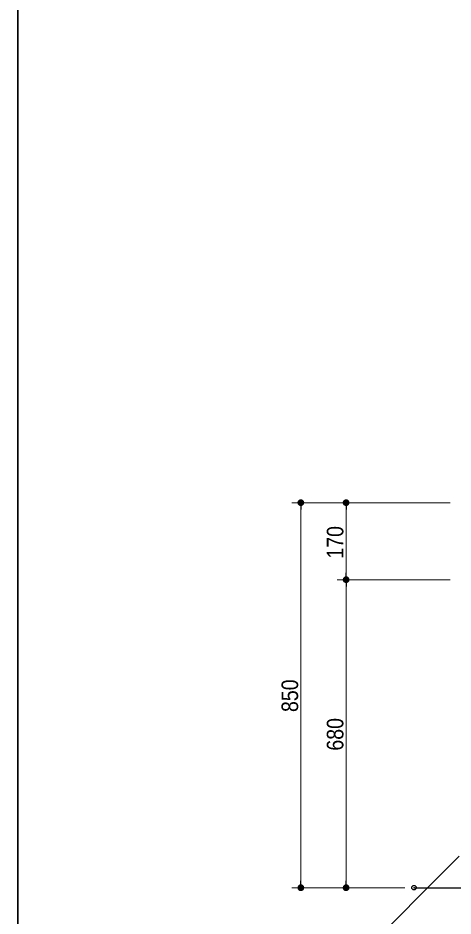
# Model space of a CAD drawing. Units: millimetres, scale not verified. Extents: x -6062 to 6062, y -3045 to 3045.
# Drawn here: x -5788 to -4826, y -1982 to 0 of the extents above; entities that cross this region are included whole.
import ezdxf
from ezdxf.enums import TextEntityAlignment as Align

# ---------------------------------------------------------------- set-up
doc = ezdxf.new("R2010")
doc.units = ezdxf.units.MM
doc.header["$LTSCALE"] = 20
doc.header["$PDMODE"] = 32
doc.header["$PDSIZE"] = 10
for name, color, linetype, lineweight in [('0-0_1図面枠', 7, 'Continuous', 15), ('0-2_5ボウル・キャビネット', 7, 'Continuous', 15), ('0-4_0', 7, 'Continuous', 25), ('0-6_2寸法-1', 7, 'Continuous', 15), ('0-7_2寸法-3', 7, 'Continuous', 15)]:
    doc.layers.add(name, color=color, linetype=linetype, lineweight=lineweight)
doc.layers.add('0-5_Defpoints', color=7, linetype='Continuous')
doc.styles.add('ＭＳ Ｐゴシック', font='')
doc.styles.get('ＭＳ Ｐゴシック').set_extended_font_data('MS PGothic')

# ---------------------------------------------------------------- blocks, each defined once
blk = doc.blocks.new('グループ-2')
at = {"layer": '0-0_1図面枠', "lineweight": 35}
blk.add_lwpolyline([(-80000, 55400), (80000, 55400), (80000, -55400), (-80000, -55400)], close=True, dxfattribs=at)
blk = doc.blocks.new('図面枠')
at = {"layer": '0-0_1図面枠'}
blk.add_blockref('グループ-2', (0, 0), dxfattribs=at)
blk = doc.blocks.new('_Dot')
at = {"layer": '0-4_0'}
blk.add_line((-10, 0), (-20, 0), dxfattribs=at)
for points in [[(0, 0), (-10, 0), (-9.92, 1.25)], [(0, 0), (-9.92, -1.25), (-10, 0)], [(0, 0), (-9.92, 1.25), (-9.69, 2.49)], [(0, 0), (-9.69, -2.49), (-9.92, -1.25)], [(0, 0), (-9.69, 2.49), (-9.3, 3.68)], [(0, 0), (-9.3, -3.68), (-9.69, -2.49)], [(0, 0), (-9.3, 3.68), (-8.76, 4.82)], [(0, 0), (-8.76, -4.82), (-9.3, -3.68)], [(0, 0), (-8.76, 4.82), (-8.09, 5.88)], [(0, 0), (-8.09, -5.88), (-8.76, -4.82)], [(0, 0), (-8.09, 5.88), (-7.29, 6.85)], [(0, 0), (-7.29, -6.85), (-8.09, -5.88)], [(0, 0), (-7.29, 6.85), (-6.37, 7.71)], [(0, 0), (-6.37, -7.71), (-7.29, -6.85)], [(0, 0), (-6.37, 7.71), (-5.36, 8.44)], [(0, 0), (-5.36, -8.44), (-6.37, -7.71)], [(0, 0), (-5.36, 8.44), (-4.26, 9.05)], [(0, 0), (-4.26, -9.05), (-5.36, -8.44)], [(0, 0), (-4.26, 9.05), (-3.09, 9.51)], [(0, 0), (-3.09, -9.51), (-4.26, -9.05)], [(0, 0), (-3.09, 9.51), (-1.87, 9.82)], [(0, 0), (-1.87, -9.82), (-3.09, -9.51)], [(0, 0), (-1.87, 9.82), (-0.63, 9.98)], [(0, 0), (-0.63, -9.98), (-1.87, -9.82)], [(0, 0), (-0.63, 9.98), (0.63, 9.98)], [(0, 0), (0.63, -9.98), (-0.63, -9.98)], [(0, 0), (0.63, 9.98), (1.87, 9.82)], [(0, 0), (1.87, 9.82), (3.09, 9.51)], [(0, 0), (3.09, 9.51), (4.26, 9.05)], [(0, 0), (4.26, 9.05), (5.36, 8.44)], [(0, 0), (5.36, 8.44), (6.37, 7.71)], [(0, 0), (6.37, 7.71), (7.29, 6.85)], [(0, 0), (7.29, 6.85), (8.09, 5.88)], [(0, 0), (8.09, 5.88), (8.76, 4.82)], [(0, 0), (8.76, 4.82), (9.3, 3.68)], [(0, 0), (9.3, 3.68), (9.69, 2.49)], [(0, 0), (9.69, 2.49), (9.92, 1.25)], [(0, 0), (9.92, 1.25), (10, 0)], [(0, 0), (1.87, -9.82), (0.63, -9.98)], [(0, 0), (3.09, -9.51), (1.87, -9.82)], [(0, 0), (4.26, -9.05), (3.09, -9.51)], [(0, 0), (5.36, -8.44), (4.26, -9.05)], [(0, 0), (6.37, -7.71), (5.36, -8.44)], [(0, 0), (7.29, -6.85), (6.37, -7.71)], [(0, 0), (8.09, -5.88), (7.29, -6.85)], [(0, 0), (8.76, -4.82), (8.09, -5.88)], [(0, 0), (9.3, -3.68), (8.76, -4.82)], [(0, 0), (9.69, -2.49), (9.3, -3.68)], [(0, 0), (9.92, -1.25), (9.69, -2.49)], [(0, 0), (10, 0), (9.92, -1.25)]]:
    blk.add_solid(points, dxfattribs=at)

msp = doc.modelspace()

# ---------------------------------------------------------------- linework, layer by layer
at = {"layer": '0-2_5ボウル・キャビネット', "lineweight": 30}
msp.add_line((-4912.5, -1920), (-3612.5, -1920), dxfattribs=at)
at = {"layer": '0-5_Defpoints'}
for p in [(-5062.5, -1070), (-5062.5, -1240), (-5162.5, -1920), (-5062.5, -1920), (-5062.5, -1920), (-4912.5, -1920)]:
    msp.add_point(p, dxfattribs=at)
at = {"layer": '0-6_2寸法-1'}
for p, q in [((-5082.5, -1070), (-5182.5, -1070)), ((-4832.5, -1070), (-5082.5, -1070)), ((-5162.5, -1085.01), (-5162.5, -1904.99)), ((-5062.5, -1085.01), (-5062.5, -1224.99)), ((-4832.5, -1240), (-5082.5, -1240)), ((-4832.5, -1240), (-5082.5, -1240)), ((-5062.5, -1255.01), (-5062.5, -1904.99)), ((-5082.5, -1920), (-5182.5, -1920)), ((-4932.5, -1920), (-5082.5, -1920))]:
    msp.add_line(p, q, dxfattribs=at)
at = {"layer": '0-7_2寸法-3'}
msp.add_lwpolyline([(-4812.5, -1850), (-5032.5, -2070), (-5302.21, -2070)], dxfattribs=at)

# ---------------------------------------------------------------- block references
at = {"layer": '0-0_1図面枠', "xscale": 0.05, "yscale": 0.05}
msp.add_blockref('図面枠', (-1787.5, 0), dxfattribs=at)
at = {"layer": '0-6_2寸法-1', "xscale": 0.7503418, "yscale": 0.7503418}
for p, rotation in [((-5162.5, -1070), 90), ((-5062.5, -1070), 90), ((-5062.5, -1240), 270), ((-5062.5, -1240), 90), ((-5162.5, -1920), 270), ((-5062.5, -1920), 270)]:
    msp.add_blockref('_Dot', p, dxfattribs=dict(at, rotation=rotation))

# ---------------------------------------------------------------- texts
at = {"layer": '0-6_2寸法-1', "style": 'ＭＳ Ｐゴシック', "width": 0.9}
for s, p in [('170', (-5057.54, -1193.61)), ('850', (-5157.54, -1532.18)), ('680', (-5057.54, -1617.38))]:
    msp.add_text(s, height=36.66, rotation=90, dxfattribs=at).set_placement(p, align=Align.BOTTOM_LEFT)

doc.saveas('drawing.dxf')
